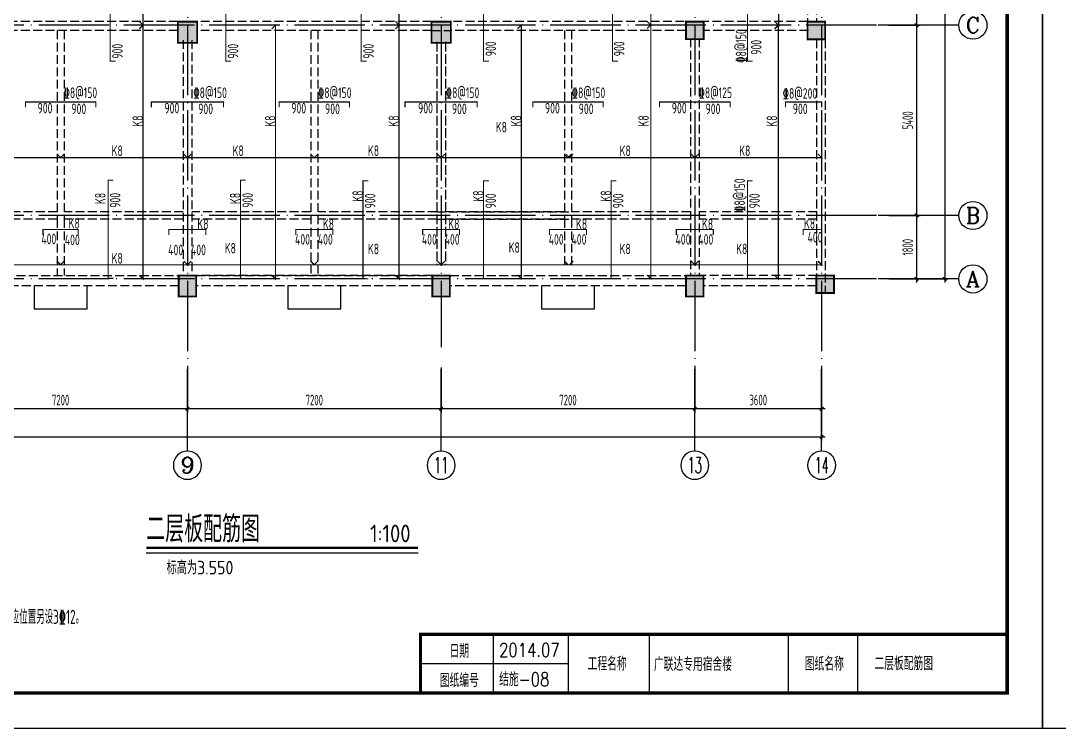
# Model space of a CAD drawing. Extents: x 127019 to 780419, y 327305 to 369305.
# Drawn here: x 573220 to 602694, y 327305 to 347379 of the extents above; entities that cross this region are included whole.
import ezdxf
from ezdxf.enums import TextEntityAlignment as Align

# ---------------------------------------------------------------- set-up
doc = ezdxf.new("R2010")
doc.units = 0
doc.header["$LTSCALE"] = 1000
doc.header["$MEASUREMENT"] = 0
for name, pattern in [('CONTINOUS', [0]), ('DASH', [0.35, 0.25, -0.1]), ('DOTE', [2.42, 2, -0.2, 0.02, -0.2])]:
    doc.linetypes.add(name, pattern=pattern)
doc.layers.get('0').update_dxf_attribs({"linetype": 'CONTINUOUS'})
doc.layers.get('Defpoints').update_dxf_attribs({"linetype": 'CONTINUOUS'})
for name, color, linetype in [('2106', 2, 'CONTINUOUS'), ('AXIS_TEXT', 7, 'CONTINUOUS'), ('COLU', 7, 'CONTINUOUS'), ('COLUMN', 7, 'CONTINUOUS'), ('DIM', 3, 'CONTINUOUS'), ('DIM_SYMB', 3, 'CONTINUOUS'), ('DOTE', 8, 'DOTE'), ('K-空调', 33, 'CONTINUOUS'), ('PUB_TEXT', 7, 'CONTINUOUS'), ('PUB_TITLE', 4, 'CONTINUOUS'), ('REIN', 1, 'CONTINUOUS'), ('文字', 7, 'CONTINUOUS'), ('板底筋', 24, 'CONTINUOUS'), ('板钢筋标', 7, 'CONTINUOUS'), ('柱涂实', 54, 'CONTINUOUS'), ('梁', 4, 'CONTINUOUS'), ('梁虚线', 4, 'DASH')]:
    doc.layers.add(name, color=color, linetype=linetype)
doc.styles.add('COMPLEX', font='COMPLEX.shx')
doc.styles.get("Standard").update_dxf_attribs({"font": 'gbxwxt.shx', "bigfont": 'gbhzfs.shx'})
doc.styles.add('TSSD_Dimension', font='gbxwxt.shx', dxfattribs={"width": 0.7, "bigfont": 'gbhzfs.shx'})
doc.styles.add('TSSD_Rein', font='tssdeng.shx', dxfattribs={"width": 0.6, "bigfont": 'gbhzfs.shx'})
doc.styles.add('国标仿宋', font='SIMPLEX.shx', dxfattribs={"width": 0.75, "bigfont": 'gbhzfs.shx'})
doc.dimstyles.new('TSSD_100_100', dxfattribs={"dimtxt": 300, "dimasz": 100, "dimexe": 100, "dimexo": 250, "dimgap": 100, "dimtad": 1, "dimdec": 0, "dimzin": 0, "dimdsep": 46, "dimtxsty": 'TSSD_Dimension', "dimblk": 'ARCHTICK', "dimcen": 0, "dimdle": 100, "dimclrt": 7, "dimadec": 0, "dimazin": 0, "dimtfac": 1, "dimtdec": 0, "dimtix": 1, "dimtmove": 2, "dimatfit": 3, "dimfxl": 0, "dimtolj": 1, "dimtzin": 0, "dimarcsym": 0})

# ---------------------------------------------------------------- blocks, each defined once
blk = doc.blocks.new('_axiso')
blk.add_circle((0, 0), 0.5)
at = {"layer": 'AXIS_TEXT', "style": 'COMPLEX', "width": 1.041667}
blk.add_attdef('A', text='', height=0.56, dxfattribs=at).set_placement((-0.25, -0.28), (0.25, -0.28), align=Align.FIT)
blk = doc.blocks.new('_ArchTick')
at = {"color": 0, "linetype": 'ByBlock', "const_width": 0.4}
blk.add_lwpolyline([(-0.5, -0.5), (0.5, 0.5)], dxfattribs=at)
blk = doc.blocks.new('*D318')
at = {"layer": 'Defpoints', "color": 0, "transparency": 16777216}
for p in [(597609, 356854), (597609, 340054), (599443, 340054)]:
    blk.add_point(p, dxfattribs=at)
at = {"layer": 'DIM', "color": 0, "lineweight": -2, "transparency": 16777216}
for p, q in [((599443, 356954), (599443, 339954)), ((597859, 356854), (599543, 356854)), ((597859, 340054), (599543, 340054))]:
    blk.add_line(p, q, dxfattribs=at)
at = {"layer": 'DIM', "color": 0, "lineweight": -2, "transparency": 16777216, "xscale": 100, "yscale": 100, "zscale": 100}
for p, rotation in [((599443, 356854), 90), ((599443, 340054), 270)]:
    blk.add_blockref('_ArchTick', p, dxfattribs=dict(at, rotation=rotation))
at = {"layer": 'DIM', "color": 7, "transparency": 16777216, "insert": (599193, 348454), "char_height": 300, "attachment_point": 5, "rotation": 90, "style": 'TSSD_Dimension'}
blk.add_mtext('\\A1;16800', dxfattribs=at)
blk = doc.blocks.new('*D319')
at = {"layer": 'Defpoints', "color": 0, "transparency": 16777216}
for p in [(597609, 341854), (597609, 340054), (598643, 340054)]:
    blk.add_point(p, dxfattribs=at)
at = {"layer": 'DIM', "color": 0, "lineweight": -2, "transparency": 16777216}
for p, q in [((598643, 341954), (598643, 339954)), ((597859, 341854), (598743, 341854)), ((597859, 340054), (598743, 340054))]:
    blk.add_line(p, q, dxfattribs=at)
at = {"layer": 'DIM', "color": 0, "lineweight": -2, "transparency": 16777216, "xscale": 100, "yscale": 100, "zscale": 100}
for p, rotation in [((598643, 341854), 90), ((598643, 340054), 270)]:
    blk.add_blockref('_ArchTick', p, dxfattribs=dict(at, rotation=rotation))
at = {"layer": 'DIM', "color": 7, "transparency": 16777216, "insert": (598393, 340954), "char_height": 300, "attachment_point": 5, "rotation": 90, "style": 'TSSD_Dimension'}
blk.add_mtext('\\A1;1800', dxfattribs=at)
blk = doc.blocks.new('*D320')
at = {"layer": 'Defpoints', "color": 0, "transparency": 16777216}
for p in [(597609, 347254), (597609, 341854), (598643, 341854)]:
    blk.add_point(p, dxfattribs=at)
at = {"layer": 'DIM', "color": 0, "lineweight": -2, "transparency": 16777216}
for p, q in [((597859, 347254), (598743, 347254)), ((598643, 347354), (598643, 341754)), ((597859, 341854), (598743, 341854))]:
    blk.add_line(p, q, dxfattribs=at)
at = {"layer": 'DIM', "color": 0, "lineweight": -2, "transparency": 16777216, "xscale": 100, "yscale": 100, "zscale": 100}
for p, rotation in [((598643, 347254), 90), ((598643, 341854), 270)]:
    blk.add_blockref('_ArchTick', p, dxfattribs=dict(at, rotation=rotation))
at = {"layer": 'DIM', "color": 7, "transparency": 16777216, "insert": (598393, 344554), "char_height": 300, "attachment_point": 5, "rotation": 90, "style": 'TSSD_Dimension'}
blk.add_mtext('\\A1;5400', dxfattribs=at)
blk = doc.blocks.new('*D321')
at = {"layer": 'Defpoints', "color": 0, "transparency": 16777216}
for p in [(597609, 349654), (597609, 347254), (598643, 347254)]:
    blk.add_point(p, dxfattribs=at)
at = {"layer": 'DIM', "color": 0, "lineweight": -2, "transparency": 16777216}
for p, q in [((597859, 349654), (598743, 349654)), ((598643, 349754), (598643, 347154)), ((597859, 347254), (598743, 347254))]:
    blk.add_line(p, q, dxfattribs=at)
at = {"layer": 'DIM', "color": 0, "lineweight": -2, "transparency": 16777216, "xscale": 100, "yscale": 100, "zscale": 100}
for p, rotation in [((598643, 349654), 90), ((598643, 347254), 270)]:
    blk.add_blockref('_ArchTick', p, dxfattribs=dict(at, rotation=rotation))
at = {"layer": 'DIM', "color": 7, "transparency": 16777216, "insert": (598393, 348454), "char_height": 300, "attachment_point": 5, "rotation": 90, "style": 'TSSD_Dimension'}
blk.add_mtext('\\A1;2400', dxfattribs=at)
blk = doc.blocks.new('*D325')
at = {"layer": 'Defpoints', "color": 0, "transparency": 16777216}
for p in [(592351, 337793), (595951, 337793), (592351, 336368)]:
    blk.add_point(p, dxfattribs=at)
at = {"layer": 'DIM', "color": 0, "lineweight": -2, "transparency": 16777216}
for p, q in [((592351, 337543), (592351, 336268)), ((595951, 337543), (595951, 336268)), ((596051, 336368), (592251, 336368))]:
    blk.add_line(p, q, dxfattribs=at)
at = {"layer": 'DIM', "color": 0, "lineweight": -2, "transparency": 16777216, "xscale": 100, "yscale": 100, "zscale": 100, "rotation": 180}
blk.add_blockref('_ArchTick', (592351, 336368), dxfattribs=at)
at = {"layer": 'DIM', "color": 0, "lineweight": -2, "transparency": 16777216, "xscale": 100, "yscale": 100, "zscale": 100}
blk.add_blockref('_ArchTick', (595951, 336368), dxfattribs=at)
at = {"layer": 'DIM', "color": 7, "transparency": 16777216, "insert": (594151, 336618), "char_height": 300, "attachment_point": 5, "style": 'TSSD_Dimension'}
blk.add_mtext('\\A1;3600', dxfattribs=at)
blk = doc.blocks.new('*D342')
at = {"layer": 'Defpoints', "color": 0, "transparency": 16777216}
for p in [(549151, 337793), (595951, 337793), (549151, 335568)]:
    blk.add_point(p, dxfattribs=at)
at = {"layer": 'DIM', "color": 0, "lineweight": -2, "transparency": 16777216}
for p, q in [((549151, 337543), (549151, 335468)), ((595951, 337543), (595951, 335468)), ((596051, 335568), (549051, 335568))]:
    blk.add_line(p, q, dxfattribs=at)
at = {"layer": 'DIM', "color": 0, "lineweight": -2, "transparency": 16777216, "xscale": 100, "yscale": 100, "zscale": 100, "rotation": 180.0000000000003}
blk.add_blockref('_ArchTick', (549151, 335568), dxfattribs=at)
at = {"layer": 'DIM', "color": 0, "lineweight": -2, "transparency": 16777216, "xscale": 100, "yscale": 100, "zscale": 100}
blk.add_blockref('_ArchTick', (595951, 335568), dxfattribs=at)
at = {"layer": 'DIM', "color": 7, "transparency": 16777216, "insert": (572551, 335818), "char_height": 300, "attachment_point": 5, "style": 'TSSD_Dimension'}
blk.add_mtext('\\A1;46800', dxfattribs=at)
blk = doc.blocks.new('*D346')
at = {"layer": 'Defpoints', "color": 0, "transparency": 16777216}
for p in [(570751, 337793), (577951, 337793), (570751, 336368)]:
    blk.add_point(p, dxfattribs=at)
at = {"layer": 'DIM', "color": 0, "lineweight": -2, "transparency": 16777216}
for p, q in [((570751, 337543), (570751, 336268)), ((577951, 337543), (577951, 336268)), ((578051, 336368), (570651, 336368))]:
    blk.add_line(p, q, dxfattribs=at)
at = {"layer": 'DIM', "color": 0, "lineweight": -2, "transparency": 16777216, "xscale": 100, "yscale": 100, "zscale": 100, "rotation": 180}
blk.add_blockref('_ArchTick', (570751, 336368), dxfattribs=at)
at = {"layer": 'DIM', "color": 0, "lineweight": -2, "transparency": 16777216, "xscale": 100, "yscale": 100, "zscale": 100}
blk.add_blockref('_ArchTick', (577951, 336368), dxfattribs=at)
at = {"layer": 'DIM', "color": 7, "transparency": 16777216, "insert": (574351, 336618), "char_height": 300, "attachment_point": 5, "style": 'TSSD_Dimension'}
blk.add_mtext('\\A1;7200', dxfattribs=at)
blk = doc.blocks.new('*D347')
at = {"layer": 'Defpoints', "color": 0, "transparency": 16777216}
for p in [(577951, 337793), (585151, 337793), (577951, 336368)]:
    blk.add_point(p, dxfattribs=at)
at = {"layer": 'DIM', "color": 0, "lineweight": -2, "transparency": 16777216}
for p, q in [((577951, 337543), (577951, 336268)), ((585151, 337543), (585151, 336268)), ((585251, 336368), (577851, 336368))]:
    blk.add_line(p, q, dxfattribs=at)
at = {"layer": 'DIM', "color": 0, "lineweight": -2, "transparency": 16777216, "xscale": 100, "yscale": 100, "zscale": 100, "rotation": 180}
blk.add_blockref('_ArchTick', (577951, 336368), dxfattribs=at)
at = {"layer": 'DIM', "color": 0, "lineweight": -2, "transparency": 16777216, "xscale": 100, "yscale": 100, "zscale": 100}
blk.add_blockref('_ArchTick', (585151, 336368), dxfattribs=at)
at = {"layer": 'DIM', "color": 7, "transparency": 16777216, "insert": (581551, 336618), "char_height": 300, "attachment_point": 5, "style": 'TSSD_Dimension'}
blk.add_mtext('\\A1;7200', dxfattribs=at)
blk = doc.blocks.new('*D348')
at = {"layer": 'Defpoints', "color": 0, "transparency": 16777216}
for p in [(585151, 337793), (592351, 337793), (585151, 336368)]:
    blk.add_point(p, dxfattribs=at)
at = {"layer": 'DIM', "color": 0, "lineweight": -2, "transparency": 16777216}
for p, q in [((585151, 337543), (585151, 336268)), ((592351, 337543), (592351, 336268)), ((592451, 336368), (585051, 336368))]:
    blk.add_line(p, q, dxfattribs=at)
at = {"layer": 'DIM', "color": 0, "lineweight": -2, "transparency": 16777216, "xscale": 100, "yscale": 100, "zscale": 100, "rotation": 180}
blk.add_blockref('_ArchTick', (585151, 336368), dxfattribs=at)
at = {"layer": 'DIM', "color": 0, "lineweight": -2, "transparency": 16777216, "xscale": 100, "yscale": 100, "zscale": 100}
blk.add_blockref('_ArchTick', (592351, 336368), dxfattribs=at)
at = {"layer": 'DIM', "color": 7, "transparency": 16777216, "insert": (588751, 336618), "char_height": 300, "attachment_point": 5, "style": 'TSSD_Dimension'}
blk.add_mtext('\\A1;7200', dxfattribs=at)
blk = doc.blocks.new('A$C5E704440')
at = {"layer": '2106', "color": 8}
for points in [[(29075, -9500), (28525, -9500), (29075, -10100), (28525, -10100)], [(36275, -9500), (35725, -9500), (36275, -10100), (35725, -10100)], [(43450, -9500), (42950, -9500), (43450, -10000), (42950, -10000)], [(46900, -9500), (46400, -9500), (46900, -10000), (46400, -10000)], [(29050, -16700), (28550, -16700), (29050, -17300), (28550, -17300)], [(36250, -16700), (35750, -16700), (36250, -17300), (35750, -17300)], [(43450, -16700), (42950, -16700), (43450, -17300), (42950, -17300)], [(47150, -16700), (46650, -16700), (47150, -17200), (46650, -17200)]]:
    blk.add_solid(points, dxfattribs=at)
at = {"layer": 'COLUMN'}
for points in [[(28525, -10100), (29075, -10100), (29075, -9500), (28525, -9500)], [(35725, -10100), (36275, -10100), (36275, -9500), (35725, -9500)], [(42950, -10000), (43450, -10000), (43450, -9500), (42950, -9500)], [(46400, -10000), (46900, -10000), (46900, -9500), (46400, -9500)], [(29050, -17300), (28550, -17300), (28550, -16700), (29050, -16700)], [(36250, -17300), (35750, -17300), (35750, -16700), (36250, -16700)], [(43450, -17300), (42950, -17300), (42950, -16700), (43450, -16700)], [(47150, -17200), (46650, -17200), (46650, -16700), (47150, -16700)]]:
    blk.add_lwpolyline(points, close=True, dxfattribs=at)
blk = doc.blocks.new('A$C3F5563CA')
at = {"layer": 'K-空调'}
for points in [[(-22350, -200), (-22350, -850), (-20850, -850), (-20850, -200)], [(-15150, -200), (-15150, -850), (-13650, -850), (-13650, -200)], [(-7950, -200), (-7950, -850), (-6450, -850), (-6450, -200)]]:
    blk.add_lwpolyline(points, dxfattribs=at)

msp = doc.modelspace()

# ---------------------------------------------------------------- linework, layer by layer
at = {"layer": 'COLU', "const_width": 50}
for points in [[(577676.2, 347353.6), (578226.2, 347353.6), (578226.2, 346753.6), (577676.2, 346753.6)], [(584876.2, 347354.1), (585426.2, 347354.1), (585426.2, 346754.1), (584876.2, 346754.1)], [(592101.2, 347353.6), (592601.2, 347353.6), (592601.2, 346853.6), (592101.2, 346853.6)], [(595551.2, 347353.3), (596051.2, 347353.3), (596051.2, 346853.3), (595551.2, 346853.3)], [(595551.2, 347353.3), (596051.2, 347353.3), (596051.2, 346853.3), (595551.2, 346853.3)], [(577700.9, 340153.6), (578200.9, 340153.6), (578200.9, 339553.6), (577700.9, 339553.6)], [(584900.9, 340153.6), (585400.9, 340153.6), (585400.9, 339553.6), (584900.9, 339553.6)], [(592100.9, 340153.6), (592600.9, 340153.6), (592600.9, 339553.6), (592100.9, 339553.6)], [(595800.9, 340153.6), (596300.9, 340153.6), (596300.9, 339653.6), (595800.9, 339653.6)]]:
    msp.add_lwpolyline(points, close=True, dxfattribs=at)
at = {"layer": 'DIM'}
for p, q in [((599843.4, 347253.6), (597558.5, 347253.6)), ((599843.4, 341853.6), (597558.5, 341853.6)), ((599843.4, 340053.6), (597558.5, 340053.6)), ((577951.2, 335168.4), (577951.2, 337493.4)), ((585151.2, 335168.4), (585151.2, 337493.4)), ((592351.2, 335168.4), (592351.2, 337493.4)), ((595951.2, 335168.4), (595951.2, 337493.4))]:
    msp.add_line(p, q, dxfattribs=at)
at = {"layer": 'DIM_SYMB', "const_width": 70}
msp.add_lwpolyline([(576779.1, 332425.5), (584498.6, 332425.5)], dxfattribs=at)
at = {"layer": 'DIM_SYMB'}
msp.add_lwpolyline([(576779.1, 332285.5), (584498.6, 332285.5)], dxfattribs=at)
at = {"layer": 'DOTE'}
for p, q in [((577951.2, 359363.8), (577951.2, 337543.4)), ((585151.2, 359363.8), (585151.2, 338120.6)), ((592351.2, 359363.8), (592351.2, 337543.4)), ((595951.2, 359363.8), (595951.2, 337543.4)), ((597508.5, 347253.6), (547904.9, 347253.6)), ((597508.5, 341853.6), (547904.9, 341853.6)), ((597508.5, 340053.6), (547904.9, 340053.6))]:
    msp.add_line(p, q, dxfattribs=at)
at = {"layer": 'PUB_TITLE'}
for points in [[(542819.2, 327305.3), (602219.2, 327305.3), (602219.2, 369305.3), (542819.2, 369305.3)], [(602219.2, 327305.3), (661619.2, 327305.3), (661619.2, 369305.3), (602219.2, 369305.3)]]:
    msp.add_lwpolyline(points, close=True, dxfattribs=at)
at = {"layer": 'PUB_TITLE', "const_width": 100}
msp.add_lwpolyline([(543819.2, 328305.3), (601219.2, 328305.3), (601219.2, 368305.3), (543819.2, 368305.3)], close=True, dxfattribs=at)
at = {"layer": 'REIN', "const_width": 30}
for points in [[(590166.9, 351554.6), (590016.9, 351554.6), (590016.9, 346229.6), (590166.9, 346229.6)], [(586506, 350679.6), (586356, 350679.6), (586356, 346229.6), (586506, 346229.6)], [(575910.1, 348279.6), (575760.1, 348279.6), (575760.1, 346229.6), (575910.1, 346229.6)], [(579191.1, 348279.6), (579041.1, 348279.6), (579041.1, 346229.6), (579191.1, 346229.6)], [(583034.9, 348279.6), (582884.9, 348279.6), (582884.9, 346229.6), (583034.9, 346229.6)], [(593993.2, 348279.6), (593843.2, 348279.6), (593843.2, 346229.6), (593993.2, 346229.6)], [(575351.2, 344923.4), (575351.2, 345073.4), (573351.2, 345073.4), (573351.2, 344923.4)], [(578976.2, 344923.4), (578976.2, 345073.4), (576926.2, 345073.4), (576926.2, 344923.4)], [(582551.2, 344923.4), (582551.2, 345073.4), (580551.2, 345073.4), (580551.2, 344923.4)], [(586176.2, 344923.4), (586176.2, 345073.4), (584126.2, 345073.4), (584126.2, 344923.4)], [(589751.2, 344923.4), (589751.2, 345073.4), (587751.2, 345073.4), (587751.2, 344923.4)], [(593351.2, 344923.4), (593351.2, 345073.4), (591351.2, 345073.4), (591351.2, 344923.4)], [(595951.2, 344923.4), (595951.2, 345073.4), (594926.2, 345073.4), (594926.2, 344923.4)], [(578057.3, 343598.2), (577951.2, 343492.2), (581551.2, 343492.2), (581445.1, 343598.2)], [(581657.3, 343598.2), (581551.2, 343492.2), (585151.2, 343492.2), (585045.1, 343598.2)], [(588857.3, 343598.2), (588751.2, 343492.2), (585151.2, 343492.2), (585045.1, 343598.2)], [(585257.3, 343598.2), (585151.2, 343492.2), (588794.5, 343492.2), (588688.4, 343598.2)], [(585257.3, 343598.2), (585151.2, 343492.2), (588751.2, 343492.2), (588645.1, 343598.2)], [(588900.5, 343598.2), (588794.5, 343492.2), (592351.2, 343492.2), (592245.1, 343598.2)], [(592457.3, 343598.2), (592351.2, 343492.2), (595951.2, 343492.2), (595845.1, 343598.2)], [(575848, 342854.6), (575698, 342854.6), (575698, 340071.1), (575848, 340071.1)], [(579607.1, 342854.6), (579457.1, 342854.6), (579454.5, 340053.6), (579604.5, 340053.6)], [(583083.8, 342838.1), (582933.8, 342838.1), (582933.8, 340053.6), (583083.8, 340053.6)], [(586506, 342838.1), (586356, 342838.1), (586356, 340054.6), (586506, 340054.6)], [(590124.2, 342838.1), (589974.2, 342838.1), (589974.2, 340054.6), (590124.2, 340054.6)], [(593993.2, 342838.1), (593843.2, 342838.1), (593843.2, 340054.6), (593993.2, 340054.6)], [(574851.2, 341304.6), (574851.2, 341454.6), (573851.2, 341454.6), (573851.2, 341304.6)], [(578476.2, 341304.6), (578476.2, 341454.6), (577426.2, 341454.6), (577426.2, 341304.6)], [(582076.2, 341304.6), (582076.2, 341454.6), (581026.2, 341454.6), (581026.2, 341304.6)], [(585676.2, 341304.6), (585676.2, 341454.6), (584626.2, 341454.6), (584626.2, 341304.6)], [(589276.2, 341304.6), (589276.2, 341454.6), (588226.2, 341454.6), (588226.2, 341304.6)], [(592876.2, 341304.6), (592876.2, 341454.6), (591826.2, 341454.6), (591826.2, 341304.6)], [(595951.2, 341304.6), (595951.2, 341454.6), (595426.2, 341454.6), (595426.2, 341304.6)]]:
    msp.add_lwpolyline(points, dxfattribs=at)
at = {"layer": '文字'}
for p, q in [((586629.1, 329968.5), (586629.1, 328305.3)), ((588754.3, 329968.5), (588754.3, 328305.3)), ((591055.4, 329968.5), (591055.4, 328305.3)), ((595001.4, 329968.5), (595001.4, 328305.3)), ((596965.7, 329968.5), (596965.7, 328305.3)), ((588754.3, 329136.9), (584564.7, 329136.9))]:
    msp.add_line(p, q, dxfattribs=at)
at = {"layer": '文字', "const_width": 92.4}
msp.add_lwpolyline([(584564.7, 329968.5), (584564.7, 328305.3), (601219.2, 328305.3), (601219.2, 329968.5)], close=True, dxfattribs=at)
at = {"layer": '板底筋', "const_width": 35}
for points in [[(576584, 347360.7), (576690.1, 347254.6), (576690.1, 349654.6), (576584, 349548.5)], [(583850.9, 347360.7), (583957, 347254.6), (583957, 349654.6), (583850.9, 349548.5)], [(590995.5, 347360.7), (591101.5, 347254.6), (591101.5, 349654.6), (590995.5, 349548.5)], [(594621.7, 347360.7), (594727.8, 347254.6), (594727.8, 349654.6), (594621.7, 349548.5)], [(576584, 340160.7), (576690.1, 340054.6), (576690.1, 347254.6), (576584, 347148.5)], [(580342.7, 340159.7), (580448.8, 340053.6), (580448.8, 347254.6), (580342.7, 347148.5)], [(583850.9, 340159.7), (583957, 340053.6), (583957, 347254.6), (583850.9, 347148.5)], [(587321.7, 340166.7), (587427.8, 340060.6), (587427.8, 347260.6), (587321.7, 347154.6)], [(590995.5, 340166.7), (591101.5, 340060.6), (591101.5, 347260.6), (590995.5, 347154.6)], [(594615.7, 340160.7), (594721.8, 340054.6), (594721.8, 347254.6), (594615.7, 347148.5)], [(570857.3, 343598.2), (570751.2, 343492.2), (574351.2, 343492.2), (574245.1, 343598.2)], [(574457.3, 343598.2), (574351.2, 343492.2), (577951.2, 343492.2), (577845.1, 343598.2)], [(578057.3, 343598.2), (577951.2, 343492.2), (585151.2, 343492.2), (585045.1, 343598.2)], [(585257.3, 343598.2), (585151.2, 343492.2), (585151.2, 343492.2), (585045.1, 343598.2)], [(585257.3, 343598.2), (585151.2, 343492.2), (592351.2, 343492.2), (592245.1, 343598.2)], [(592457.3, 343598.2), (592351.2, 343492.2), (595951.2, 343492.2), (595845.1, 343598.2)], [(570857.3, 340560.7), (570751.2, 340454.6), (574351.2, 340454.6), (574245.1, 340560.7)], [(574457.3, 340560.7), (574351.2, 340454.6), (577951.2, 340454.6), (577845.1, 340560.7)], [(578057.3, 340560.7), (577951.2, 340454.6), (581551.2, 340454.6), (581445.1, 340560.7)], [(581657.3, 340560.7), (581551.2, 340454.6), (585151.2, 340454.6), (585045.1, 340560.7)], [(585257.3, 340559.7), (585151.2, 340453.6), (588751.2, 340453.6), (588645.1, 340559.7)], [(588900.5, 340559.7), (588794.5, 340453.6), (592351.2, 340453.6), (592245.1, 340559.7)], [(592457.3, 340559.7), (592351.2, 340453.6), (595951.2, 340453.6), (595845.1, 340559.7)]]:
    msp.add_lwpolyline(points, dxfattribs=at)
at = {"layer": '梁'}
msp.add_line((584900.9, 340153.6), (585400.9, 340153.6), dxfattribs=at)
at = {"layer": '梁虚线'}
for p, q in [((595551.2, 349554.6), (595551.2, 347353.3)), ((595801.2, 349554.6), (595801.2, 347353.3)), ((577676.2, 347353.6), (571026.2, 347353.6)), ((584876.2, 347353.6), (578226.2, 347353.6)), ((595551.2, 347353.6), (585426.2, 347353.6)), ((577676.2, 347103.6), (571026.2, 347103.6)), ((574251.2, 347103.6), (574251.2, 341753.6)), ((574451.2, 347103.6), (574451.2, 341753.6)), ((584876.2, 347103.6), (578226.2, 347103.6)), ((581451.2, 347103.6), (581451.2, 340153.6)), ((581651.2, 347103.6), (581651.2, 340153.6)), ((584876.2, 347103.6), (585426.2, 347103.6)), ((592101.2, 347103.6), (585426.2, 347103.6)), ((588651.2, 347103.6), (588651.2, 341753.6)), ((588851.2, 347103.6), (588851.2, 341753.6)), ((595576.2, 347103.6), (592601.2, 347103.6)), ((577826.2, 346828.6), (577826.2, 340228.3)), ((578076.2, 346828.6), (578076.2, 340228.3)), ((585026.2, 346778.6), (585026.2, 340453.6)), ((585026.2, 346753.6), (585026.2, 340453.6)), ((585276.2, 346778.6), (585276.2, 340453.6)), ((585276.2, 346753.6), (585276.2, 340453.6)), ((592226.2, 346878.6), (592226.2, 340153.6)), ((592476.2, 346878.6), (592476.2, 340153.6)), ((595801.2, 346853.3), (595801.2, 339654.6)), ((596051.2, 346853.3), (596051.2, 339654.6)), ((574251.2, 341953.6), (570876.2, 341953.6)), ((577826.2, 341953.6), (574451.2, 341953.6)), ((581451.2, 341953.6), (578076.2, 341953.6)), ((585026.2, 341953.6), (581651.2, 341953.6)), ((585026.2, 341953.6), (588851.2, 341953.6)), ((588651.2, 341953.6), (585276.2, 341953.6)), ((588651.2, 341953.6), (585276.2, 341953.6)), ((592226.2, 341953.6), (588851.2, 341953.6)), ((595826.2, 341953.6), (592476.2, 341953.6)), ((574251.2, 341753.6), (570876.2, 341753.6)), ((574251.2, 341753.6), (574251.2, 340153.6)), ((574451.2, 341753.6), (574451.2, 340153.6)), ((577826.2, 341753.6), (574451.2, 341753.6)), ((581451.2, 341753.6), (578076.2, 341753.6)), ((585026.2, 341753.6), (581651.2, 341753.6)), ((585026.2, 341753.6), (588851.2, 341753.6)), ((588651.2, 341753.6), (585276.2, 341753.6)), ((588651.2, 341753.6), (585276.2, 341753.6)), ((588651.2, 341753.6), (588651.2, 340453.6)), ((592226.2, 341753.6), (588851.2, 341753.6)), ((588851.2, 341753.6), (588851.2, 340453.6)), ((595826.2, 341753.6), (592476.2, 341753.6)), ((571000.9, 340153.6), (577700.9, 340153.6)), ((584900.9, 340153.6), (578200.9, 340153.6)), ((578201.2, 340153.6), (584901.2, 340153.6)), ((585400.9, 340153.6), (592101.2, 340153.6)), ((595826.2, 340153.6), (592601.2, 340153.6)), ((577700.9, 339853.6), (571000.9, 339853.6)), ((577700.9, 339853.6), (571000.9, 339853.6)), ((584901.2, 339853.6), (578201.2, 339853.6)), ((592101.2, 339853.6), (585400.9, 339853.6)), ((595801.2, 339853.6), (592600.9, 339853.6))]:
    msp.add_line(p, q, dxfattribs=at)

# ---------------------------------------------------------------- block references
at = {"layer": 'DIM', "linetype": 'CONTINOUS'}
msp.add_blockref('A$C3F5563CA', (595951.2, 340053.6), dxfattribs=at)
at = {"layer": 'DIM'}
ref = msp.add_blockref('_axiso', (600243.4, 347253.6), dxfattribs=dict(at, xscale=800, yscale=800, zscale=800))
ref.add_attrib('A', 'C', dxfattribs={"layer": 'AXIS_TEXT', "height": 448, "style": 'COMPLEX', "width": 1.25}).set_placement((600043.4, 347029.6), (600443.4, 347029.6), align=Align.FIT)
ref = msp.add_blockref('_axiso', (600243.4, 341853.6), dxfattribs=dict(at, xscale=800, yscale=800, zscale=800))
ref.add_attrib('A', 'B', dxfattribs={"layer": 'AXIS_TEXT', "height": 448, "style": 'COMPLEX', "width": 1.102941}).set_placement((600043.4, 341629.6), (600443.4, 341629.6), align=Align.FIT)
at = {"layer": 'DIM', "xscale": 800, "yscale": 800, "zscale": 800}
msp.add_blockref('_axiso', (600243.4, 340053.6), dxfattribs=at).add_auto_attribs({'A': 'A'})
at = {"layer": 'DIM'}
ref = msp.add_blockref('_axiso', (577951.2, 334768.4), dxfattribs=dict(at, xscale=-800, yscale=800, zscale=800, rotation=180))
ref.add_attrib('A', '9', dxfattribs={"layer": 'AXIS_TEXT', "height": 448, "style": 'COMPLEX', "width": 1.339286}).set_placement((577751.2, 334544.4), (578151.2, 334544.4), align=Align.FIT)
ref = msp.add_blockref('_axiso', (585151.2, 334768.4), dxfattribs=dict(at, xscale=-800, yscale=800, zscale=800, rotation=180))
ref.add_attrib('A', '11', dxfattribs={"layer": 'AXIS_TEXT', "height": 448, "style": 'COMPLEX', "width": 0.78125}).set_placement((584951.2, 334544.4), (585351.2, 334544.4), align=Align.FIT)
ref = msp.add_blockref('_axiso', (592351.2, 334768.4), dxfattribs=dict(at, xscale=-800, yscale=800, zscale=800, rotation=180))
ref.add_attrib('A', '13', dxfattribs={"layer": 'AXIS_TEXT', "height": 448, "style": 'COMPLEX', "width": 0.646552}).set_placement((592151.2, 334544.4), (592551.2, 334544.4), align=Align.FIT)
ref = msp.add_blockref('_axiso', (595951.2, 334768.4), dxfattribs=dict(at, xscale=-800, yscale=800, zscale=800, rotation=180))
ref.add_attrib('A', '14', dxfattribs={"layer": 'AXIS_TEXT', "height": 448, "style": 'COMPLEX', "width": 0.604839}).set_placement((595751.2, 334544.4), (596151.2, 334544.4), align=Align.FIT)
at = {"layer": '柱涂实', "color": 7, "linetype": 'CONTINOUS'}
msp.add_blockref('A$C5E704440', (549151.2, 356853.6), dxfattribs=at)

# ---------------------------------------------------------------- texts
at = {"layer": 'PUB_TEXT'}
for s, height, p in [('二层板配筋图', 748.03, (576779.1, 332581.3)), ('1:100', 500, (583135, 332581.3))]:
    msp.add_text(s, height=height, dxfattribs=at).set_placement(p)
at = {"layer": 'PUB_TEXT', "style": 'TSSD_Rein', "width": 0.6}
msp.add_text('    4．填充墙下无梁时应在墙下板中相应位置另设3%%13212。', height=400, dxfattribs=at).set_placement((568582.5, 330265.3, 0))
at = {"layer": '文字'}
msp.add_text('标高为3.550', height=385, dxfattribs=at).set_placement((577358.1, 331669.2))
at = {"layer": '文字', "style": '国标仿宋', "width": 0.8}
for s, p in [('日期', (585666.8, 329300.7)), ('工程名称', (589862.5, 328940.5)), ('图纸名称', (596026.5, 328939)), ('图纸编号', (585666.8, 328469.1))]:
    msp.add_text(s, height=385, dxfattribs=at).set_placement(p, align=Align.CENTER)
for s, p in [('2014.07', (586796.9, 329334.2)), ('广联达专用宿舍楼', (591189.7, 328928.3)), ('二层板配筋图', (597449.4, 328951.4)), ('结施-08', (586796.9, 328502.6))]:
    msp.add_text(s, height=385, dxfattribs=at).set_placement(p)
at = {"layer": '板钢筋标', "style": 'TSSD_Rein', "width": 0.7}
for s, p in [('%%1328@150', (593813.6, 346186.5)), ('900', (576112.8, 346303)), ('900', (579393.9, 346303)), ('900', (583237.7, 346303)), ('900', (586709.6, 346373)), ('900', (590353.9, 346373)), ('900', (594245.7, 346413.9)), ('K8', (576690.1, 344373.5)), ('K8', (580448.8, 344373.5)), ('K8', (583957, 344373.5)), ('K8', (587427.8, 344379.5)), ('K8', (591045.2, 344379.5)), ('K8', (594689.6, 344373.5)), ('%%1328@150', (593774.1, 341954.6)), ('K8', (582933.8, 342246.3)), ('K8', (586356, 342246.3)), ('K8', (589974.2, 342246.3)), ('K8', (575626.6, 342178.6)), ('900', (576050.8, 342073.5)), ('K8', (579457.1, 342178.6)), ('900', (579809.9, 342073.5)), ('900', (583286.5, 342057)), ('900', (586708.7, 342057)), ('900', (590327, 342057)), ('900', (594196, 342057))]:
    msp.add_text(s, height=300, rotation=90, dxfattribs=at).set_placement(p)
for s, p in [('%%1328@150', (574436, 345186.7)), ('%%1328@150', (578117.6, 345186.7)), ('%%1328@150', (581654.1, 345186.7)), ('%%1328@150', (585281.7, 345186.7)), ('%%1328@150', (588857.6, 345186.7)), ('%%1328@125', (592457.6, 345186.7)), ('%%1328@200', (594845, 345167.3)), ('900', (573697.2, 344749.3)), ('900', (574656.2, 344730.3)), ('900', (577297.2, 344749.3)), ('900', (578256.2, 344730.3)), ('900', (580897.2, 344749.3)), ('900', (581856.2, 344730.3)), ('900', (584497.2, 344749.3)), ('900', (585456.2, 344730.3)), ('900', (588097.2, 344749.3)), ('900', (589056.2, 344730.3)), ('900', (591697.2, 344749.3)), ('900', (592656.2, 344730.3)), ('900', (595131.8, 344730.3)), ('K8', (586703.3, 344209.3)), ('K8', (575799.6, 343540.8)), ('K8', (579232.9, 343540.8)), ('K8', (583073.1, 343540.8)), ('K8', (590216, 343540.8)), ('K8', (593611.1, 343540.8)), ('K8', (574577.8, 341480.2)), ('K8', (578233.4, 341460)), ('K8', (581794.5, 341460)), ('K8', (585352.8, 341460)), ('K8', (588977.8, 341460)), ('K8', (592552.8, 341460)), ('K8', (595450, 341475.4)), ('400', (573804, 341037.3)), ('400', (574469.7, 341012.6)), ('400', (581004, 341025.6)), ('400', (581651.2, 341025.6)), ('400', (584604, 341025.6)), ('400', (585251.2, 341025.6)), ('400', (588204, 341025.6)), ('400', (588851.2, 341025.6)), ('400', (591804, 341025.6)), ('400', (592451.2, 341025.6)), ('400', (595551.2, 341087.9)), ('400', (577404, 340725.6)), ('400', (578051.2, 340725.6)), ('K8', (579010.4, 340775.3)), ('K8', (583073.1, 340754.6)), ('K8', (587068.7, 340795.1)), ('K8', (590216, 340754.6)), ('K8', (593524.9, 340754.6)), ('K8', (575799.6, 340488.1))]:
    msp.add_text(s, height=300, dxfattribs=at).set_placement(p)

# ---------------------------------------------------------------- dimensions: what is measured, and where the dimension line sits
at = {"layer": 'DIM'}
for p1, p2, distance, picture, middle in [((597609.4, 356853.6), (597609.4, 340053.6), 1834, '*D318', (599193.4, 348453.6)), ((595951.2, 337793.4), (549151.2, 337793.4), 2225, '*D342', (572551.2, 335818.4)), ((595951.2, 337793.4), (592351.2, 337793.4), 1425, '*D325', (594151.2, 336618.4))]:
    dim = msp.add_aligned_dim(p1=p1, p2=p2, distance=distance, dimstyle='TSSD_100_100', dxfattribs=at)
    dim.commit()
    dim.dimension.update_dxf_attribs({"geometry": picture, "text_midpoint": middle})
for base, p1, p2, picture, middle in [((598643.4, 347253.6), (597609.4, 349653.6), (597609.4, 347253.6), '*D321', (598393.4, 348453.6)), ((598643.4, 341853.6), (597609.4, 347253.6), (597609.4, 341853.6), '*D320', (598393.4, 344553.6)), ((598643.4, 340053.6), (597609.4, 341853.6), (597609.4, 340053.6), '*D319', (598393.4, 340953.6))]:
    dim = msp.add_linear_dim(base=base, p1=p1, p2=p2, angle=90, dimstyle='TSSD_100_100', dxfattribs=at)
    dim.commit()
    dim.dimension.update_dxf_attribs({"geometry": picture, "text_midpoint": middle})
for base, p1, p2, picture, middle in [((570751.2, 336368.4), (577951.2, 337793.4), (570751.2, 337793.4), '*D346', (574351.2, 336618.4)), ((577951.2, 336368.4), (585151.2, 337793.4), (577951.2, 337793.4), '*D347', (581551.2, 336618.4)), ((585151.2, 336368.4), (592351.2, 337793.4), (585151.2, 337793.4), '*D348', (588751.2, 336618.4))]:
    dim = msp.add_linear_dim(base=base, p1=p1, p2=p2, dimstyle='TSSD_100_100', dxfattribs=at)
    dim.commit()
    dim.dimension.update_dxf_attribs({"geometry": picture, "text_midpoint": middle})

doc.saveas('drawing.dxf')
